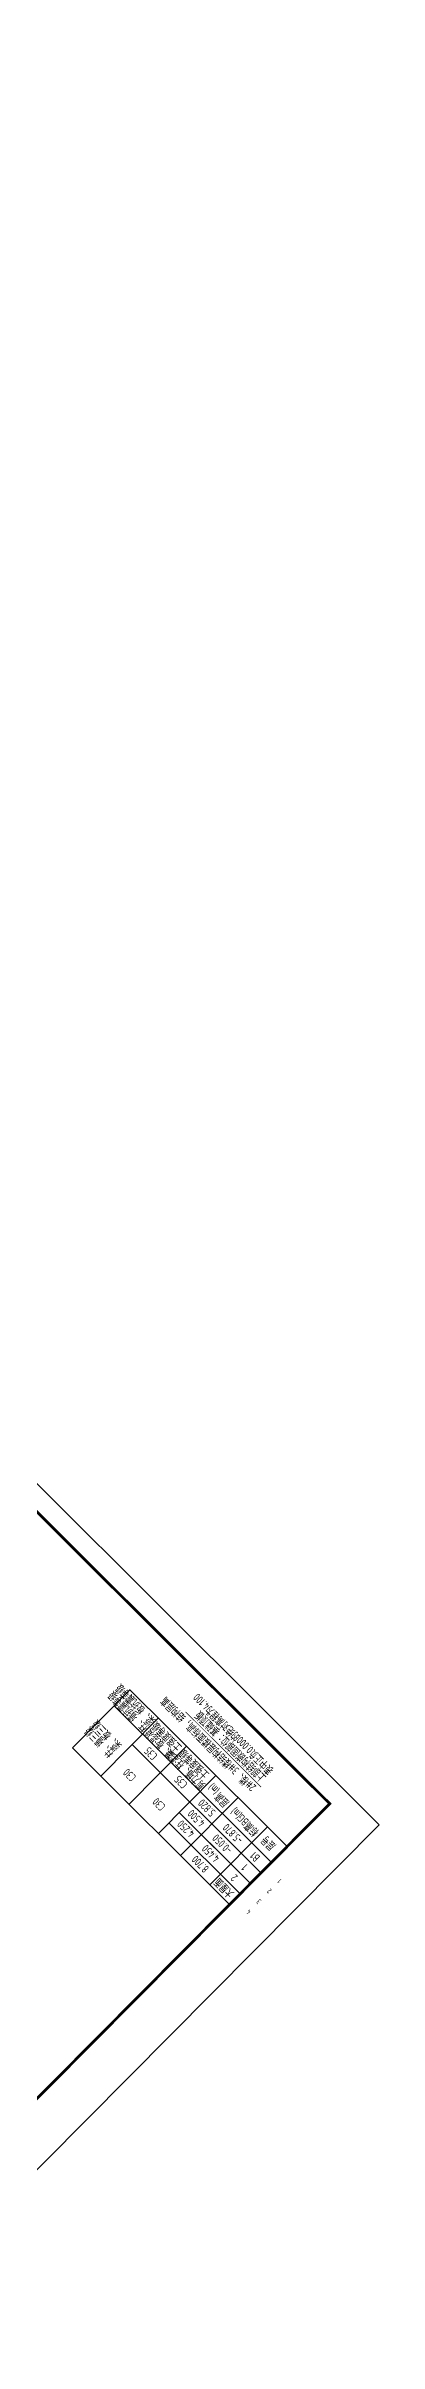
# Model space of a CAD drawing. Extents: x 517450926 to 520131079, y 3499134486 to 3500888201.
# Drawn here: x 518762007 to 518787054, y 3500067585 to 3500239832 of the extents above; entities that cross this region are included whole.
import ezdxf
from ezdxf.enums import TextEntityAlignment as Align

# ---------------------------------------------------------------- set-up
doc = ezdxf.new("R2010")
doc.units = 0
doc.header["$LTSCALE"] = 1000
doc.header["$MEASUREMENT"] = 0
doc.layers.get('0').update_dxf_attribs({"linetype": 'CONTINUOUS'})
for name, color, linetype in [('C-SHET-SHET', 144, 'CONTINUOUS'), ('S_TABL', 83, 'CONTINUOUS'), ('S_TABL_LEVL', 1, 'CONTINUOUS'), ('S_TABL_NUMB', 7, 'CONTINUOUS')]:
    doc.layers.add(name, color=color, linetype=linetype)
doc.layers.add('S02-levl-酒店_SEN24J8T_设计区$0$S_POST_OTHE', color=110, linetype='CONTINUOUS', plot=False)
doc.layers.add('内框', color=8, linetype='CONTINUOUS', plot=False)
doc.styles.add('S02-levl-酒店_SEN24J8T_设计区$0$TH-STYLE3', font='tssdeng.shx', dxfattribs={"width": 0.7, "bigfont": 'tssdchn.shx'})
doc.styles.get("Standard").update_dxf_attribs({"font": 'Tssdeng.shx', "bigfont": 'Tssdchn.shx'})
doc.styles.add('TH-STYLE3', font='tssdeng.shx', dxfattribs={"width": 0.7, "bigfont": 'tssdchn.shx'})
doc.styles.add('黑体', font='simhei.ttf')

# ---------------------------------------------------------------- blocks, each defined once
blk = doc.blocks.new('THAPE_A1L2_inner')
blk.add_line((1251, 527), (1251, 555))
at = {"layer": '内框'}
for p, q in [((0, 611.6), (0, 594)), ((0, 611.6), (336, 611.6)), ((56, 594), (56, 611.6)), ((56, 611.6), (56, 594)), ((298.1, 594), (298.1, 611.6)), ((298.1, 611.6), (298.1, 594)), ((336, 594), (336, 611.6)), ((0, 594), (56, 594)), ((32, 594), (0, 594)), ((96, 594), (32, 594)), ((56, 594), (298.1, 594)), ((224, 594), (96, 594)), ((336, 594), (224, 594)), ((298.1, 594), (336, 594))]:
    blk.add_line(p, q, dxfattribs=at)
blk.add_lwpolyline([(0, 0), (1261, 0), (1261, 594), (0, 594)], close=True, dxfattribs=at)
at = {"layer": '内框', "const_width": 1.4}
blk.add_lwpolyline([(25, 584), (25, 10), (1251, 10), (1251, 584)], close=True, dxfattribs=at)
at = {"layer": '内框', "const_width": 0.5}
blk.add_lwpolyline([(1171, 584), (1171, 10)], dxfattribs=at)
at = {"layer": '内框', "style": '黑体', "width": 0.8}
for s, p in [('内框名称：', (5.1, 599.3)), ('A1L2', (301.6, 599.3))]:
    blk.add_text(s, height=8, dxfattribs=at).set_placement(p)
blk.add_attdef('内框名称', (58.9, 599.3), '', height=8, dxfattribs=at)
blk = doc.blocks.new('SH_THAPE_A1L2')
blk.add_lwpolyline([(0, 0), (1261, 0), (1261, 594), (0, 594)], close=True)
at = {"const_width": 1.4}
blk.add_lwpolyline([(25, 584), (25, 10), (1251, 10), (1251, 584)], close=True, dxfattribs=at)
blk.add_attdef('作废标记', text='', height=400).set_placement((658, 330.5), align=Align.MIDDLE_CENTER)

msp = doc.modelspace()

# ---------------------------------------------------------------- linework, layer by layer
at = {"layer": 'S_TABL'}
for p, q in [((518775819.2469, 3500100472.2067), (518764007.4142, 3500112219.3635)), ((518772582.2696, 3500112332.7571), (518768261.6861, 3500107988.386)), ((518778169.79, 3500102835.6911), (518768485.0932, 3500112467.3591)), ((518780139.8304, 3500104816.5779), (518772582.2696, 3500112332.7571)), ((518774788.6957, 3500110138.4123), (518770468.1122, 3500105794.0412)), ((518778953.3044, 3500103623.5192), (518771395.7435, 3500111139.6985)), ((518776451.7895, 3500108484.4248), (518772131.206, 3500104140.0536)), ((518776602.7613, 3500101260.0348), (518771251.6266, 3500106581.8693)), ((518777386.2756, 3500102047.8629), (518772035.1409, 3500107369.6974)), ((518778650.8158, 3500106297.4393), (518774330.2323, 3500101953.0682)), ((518775819.2469, 3500100472.2067), (518780139.8304, 3500104816.5779))]:
    msp.add_line(p, q, dxfattribs=at)
for points in [[(518768346.8429, 3500116582.6836), (518764007.4141, 3500112219.3633)], [(518771395.7435, 3500111139.6985), (518767141.4717, 3500115370.676)], [(518772582.2696, 3500112332.7571), (518771164.1789, 3500113743.083), (518768327.9977, 3500116563.7346)], [(518770455.1336, 3500114448.2459), (518766134.5502, 3500110103.8747)]]:
    msp.add_lwpolyline(points, dxfattribs=at)
at = {"layer": 'S_TABL_LEVL', "const_width": 80}
msp.add_lwpolyline([(518777386.2756, 3500102047.8629), (518772035.1409, 3500107369.6974)], dxfattribs=at)
at = {"layer": 'S_TABL_NUMB', "const_width": 50}
msp.add_lwpolyline([(518778180.6831, 3500109276.8003), (518772505.6504, 3500114920.7594)], dxfattribs=at)

# ---------------------------------------------------------------- block references
at = {"layer": 'C-SHET-SHET', "xscale": 150, "yscale": 150, "zscale": 150, "rotation": 135.1572922948761}
msp.add_blockref('SH_THAPE_A1L2', (518787053.6051, 3500106450.4975), dxfattribs=at)
at = {"layer": '内框', "xscale": 149.9999999999999, "yscale": 149.9999999999999, "zscale": 149.9999999999999, "rotation": 135.1572922948763}
msp.add_blockref('THAPE_A1L2_inner', (518787053.6051, 3500106450.4975), dxfattribs=at).add_auto_attribs({'内框名称': '二层平面图'})

# ---------------------------------------------------------------- texts
at = {"layer": 'S02-levl-酒店_SEN24J8T_设计区$0$S_POST_OTHE', "style": 'S02-levl-酒店_SEN24J8T_设计区$0$TH-STYLE3', "width": 0.7}
for s, p in [('2', (518778794.2867, 3500101479.71)), ('1', (518779562.273, 3500102230.6986)), ('4', (518777227.258, 3500099904.0537)), ('3', (518778010.7724, 3500100691.8819))]:
    msp.add_text(s, height=400, rotation=135.780458856, dxfattribs=at).set_placement(p, align=Align.MIDDLE)
at = {"layer": 'S_TABL_NUMB', "style": 'TH-STYLE3', "width": 0.7}
for s, rotation, p in [('柱、墙抗震等级', 133.999991297, (518769740.6967, 3500113796.5927)), ('梁、板抗震等级', 133.999991297, (518770303.7287, 3500114340.3064)), ('梁、板三级', 133.999991297, (518767766.6472, 3500112430.2276)), ('土强度等级', 135.157289371, (518772285.0653, 3500112328.8488)), ('2#楼、3#楼结构层楼面标高，结构层高', 135.157289371, (518777852.6935, 3500109330.2695)), ('表中正负0.000的绝对高程为4.100', 135.157289371, (518779204.2379, 3500110625.0546)), ('上部结构嵌固部位：基础顶板', 135.157289371, (518778634.5131, 3500110052.193)), ('柱、墙三级', 133.999991297, (518767223.046, 3500111905.278)), ('C35', 135.157289371, (518770441.1102, 3500111662.7214)), ('梁、板混凝', 135.157289371, (518771767.6918, 3500111760.8192)), ('C30', 135.157289371, (518768841.4286, 3500110054.2324)), ('剪力墙、柱混凝', 135.157289371, (518774056.3084, 3500109484.7339)), ('C35', 135.157289371, (518772704.2762, 3500109525.4288)), ('土强度等级', 135.157289371, (518774345.4819, 3500110279.7141)), ('C30', 135.157289371, (518771047.8547, 3500107859.8876)), ('层高', 135.157289371, (518775863.0276, 3500108175.2279)), ('标高BG', 135.157289371, (518778081.118, 3500105980.6262))]:
    msp.add_text(s, height=600, rotation=rotation, dxfattribs=at).set_placement(p)
for s, p in [('5.820', (518773807.2151, 3500108428.529)), ('4.250', (518772240.1864, 3500106852.8728)), ('4.500', (518773023.7007, 3500107640.7009)), ('4.450', (518774091.0636, 3500105012.1301)), ('-0.050', (518774874.5779, 3500105799.9582)), ('-5.870', (518775658.0923, 3500106587.7863)), ('8.700', (518773328.9731, 3500104202.9953))]:
    msp.add_text(s, height=600, rotation=135.157289371, dxfattribs=at).set_placement(p, align=Align.RIGHT)
for s, p in [('(m)', (518774633.8006, 3500109154.0489)), ('(m)', (518776322.7866, 3500107330.1931)), ('层号', (518778713.0728, 3500105065.3678)), ('1', (518776939.5083, 3500103259.2865)), ('B1', (518777723.0226, 3500104047.1146)), ('大屋面', (518775372.4796, 3500101683.6303)), ('2', (518776155.9939, 3500102471.4584))]:
    msp.add_text(s, height=600, rotation=135.157289371, dxfattribs=at).set_placement(p, align=Align.MIDDLE)

doc.saveas('drawing.dxf')
